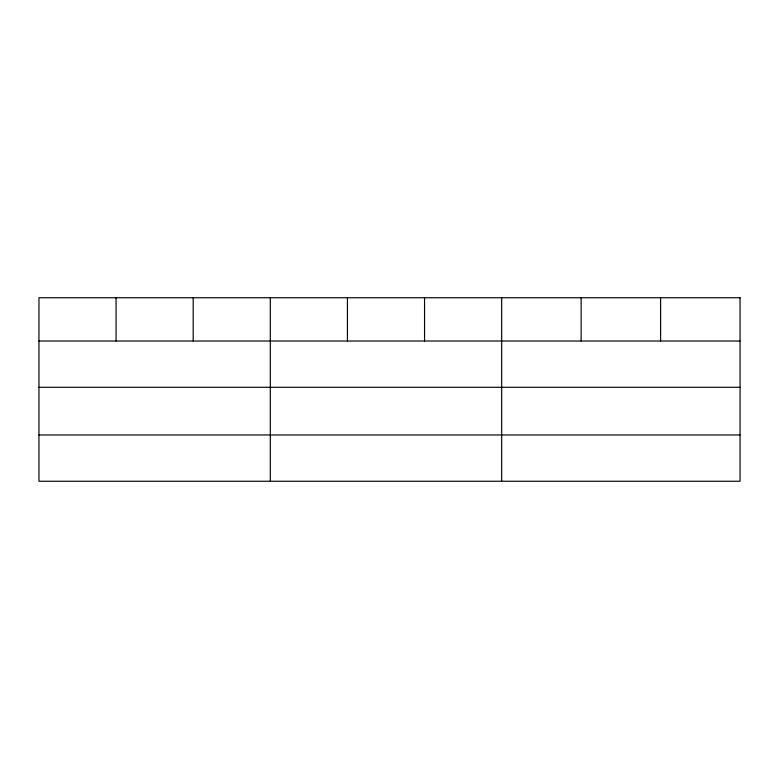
<?xml version="1.0" encoding="UTF-8"?>
<svg xmlns="http://www.w3.org/2000/svg" width="779" height="779" viewBox="0 0 779 779"><rect width="100%" height="100%" fill="white"/><g stroke="black" fill="none" stroke-linecap="round" stroke-linejoin="round"><path stroke-width="1.17" d="M38.95 341.017L740.05 341.017M38.95 387.29L740.05 387.29M38.95 434.964L740.05 434.964M660.592 297.753L660.592 341.017M581.134 297.753L581.134 341.017M501.676 297.753L501.676 481.247M424.555 297.753L424.555 341.017M347.434 297.753L347.434 341.017M270.313 297.753L270.313 481.247M193.192 297.753L193.192 341.017M116.071 297.753L116.071 341.017M740.05 297.753L38.95 297.753L38.95 481.247L740.05 481.247L740.05 297.753"/></g></svg>
